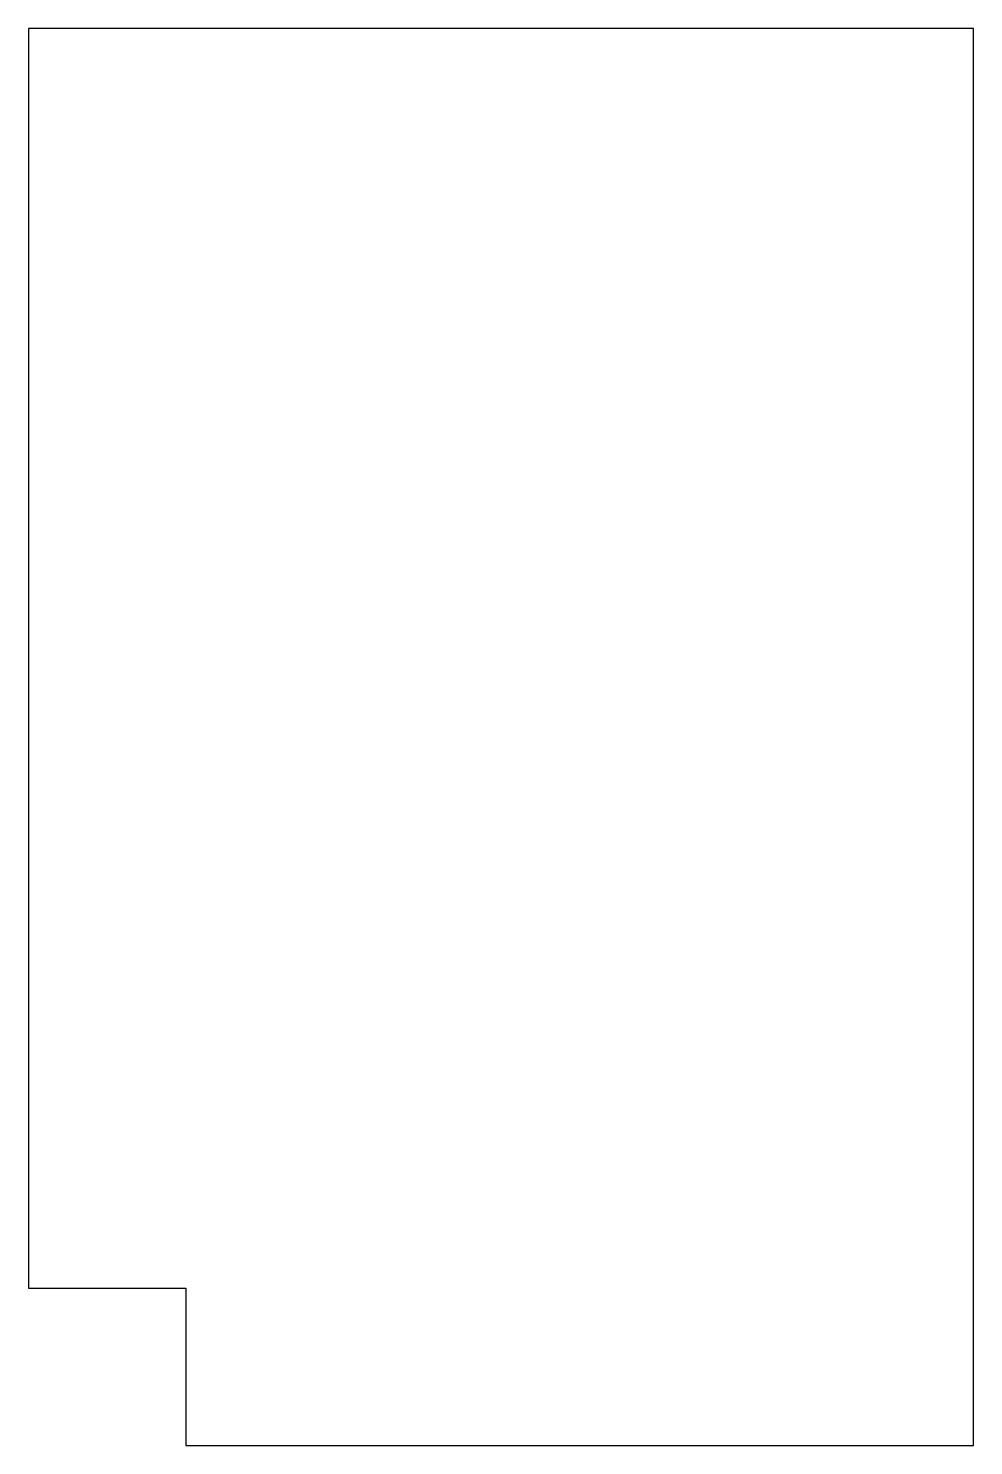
# Model space of a CAD drawing. Extents: x -6 to 0, y -7.75 to 1.25.
import ezdxf

# ---------------------------------------------------------------- set-up
doc = ezdxf.new("R2010")
doc.units = 0
doc.layers.add('BLACK', color=7, linetype='CONTINUOUS')

msp = doc.modelspace()

# ---------------------------------------------------------------- linework, layer by layer
at = {"layer": 'BLACK', "linetype": 'CONTINUOUS'}
for p, q in [((-6, 1.25), (-6, -6.75)), ((0, 1.25), (-6, 1.25)), ((0, -7.75), (0, 1.25)), ((-6, -6.75), (-5, -6.75)), ((-5, -6.75), (-5, -7.75)), ((-5, -7.75), (0, -7.75))]:
    msp.add_line(p, q, dxfattribs=at)

doc.saveas('drawing.dxf')
